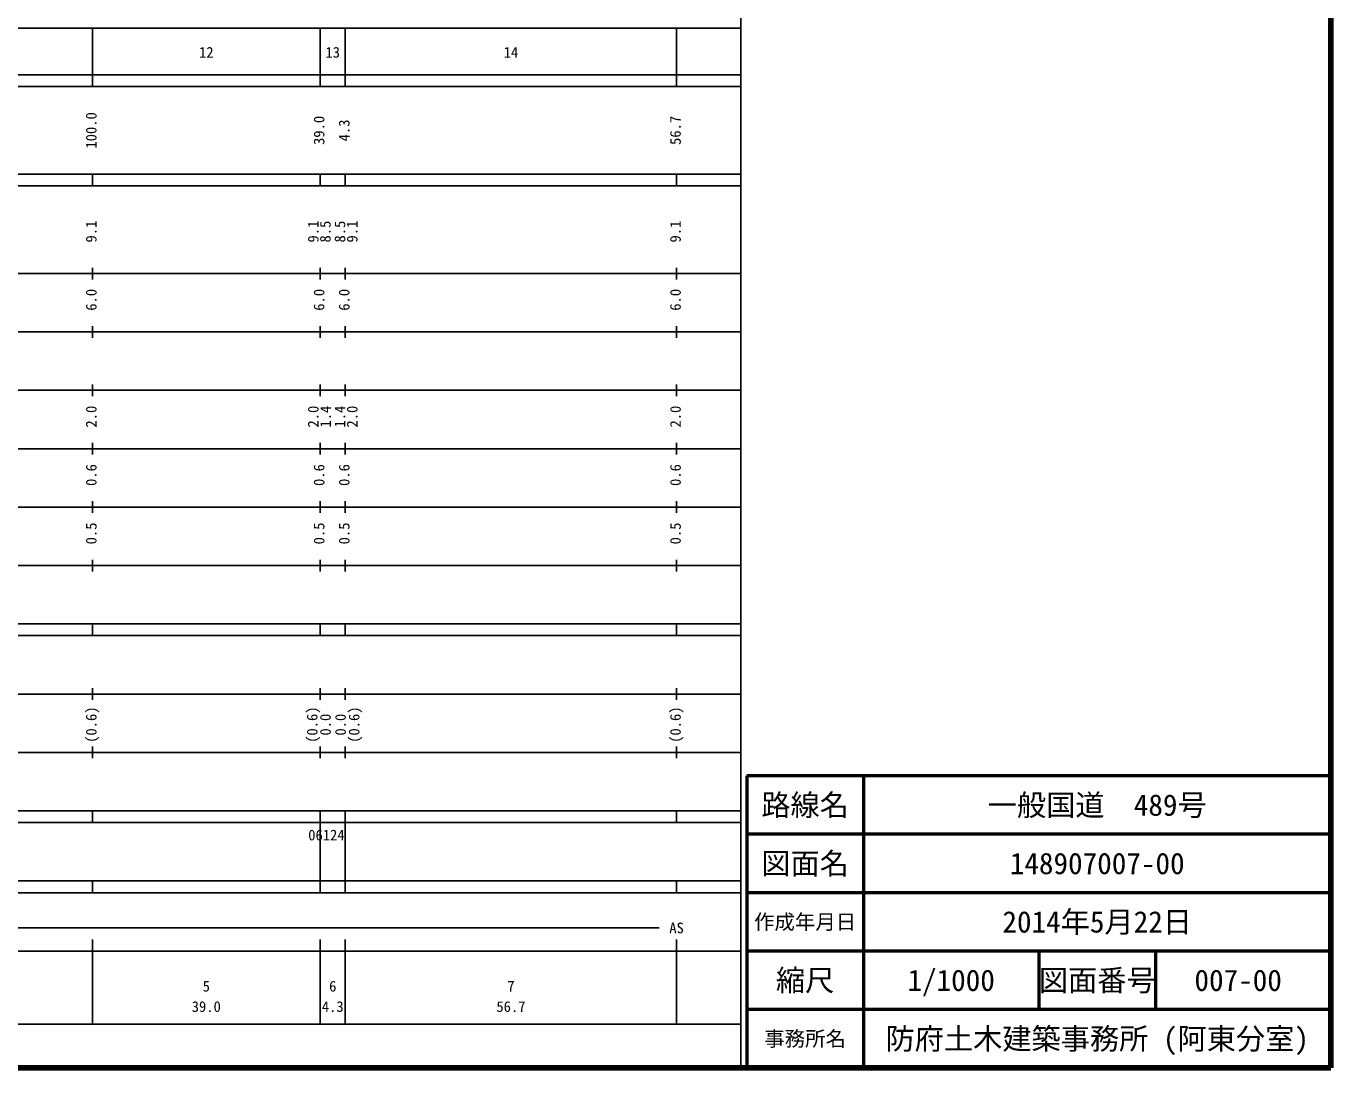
# Model space of a CAD drawing. Units: millimetres on the paper, enlarged 1000 times. Extents: x 40000 to 680000, y 20000 to 380000.
# Drawn here: x 456658 to 680000, y 20000 to 198357 of the extents above; entities that cross this region are included whole.
import ezdxf
from ezdxf.enums import TextEntityAlignment as Align

# ---------------------------------------------------------------- set-up
doc = ezdxf.new("R2010")
doc.units = ezdxf.units.MM
doc.header["$LTSCALE"] = 1000
for name, color, linetype, lineweight in [('M-TTL', 2, 'Continuous', 140), ('M-TTL-BAND', 7, 'Continuous', 25), ('M-TTL-FRAM', 2, 'Continuous', 50), ('M-TTL-LINE', 7, 'Continuous', 50)]:
    doc.layers.add(name, color=color, linetype=linetype, lineweight=lineweight)
doc.layers.add('M-TTL-TXT', color=7, linetype='Continuous')
doc.styles.add('ＭＳ ゴシック', font='')
doc.styles.get('ＭＳ ゴシック').set_extended_font_data('MS Gothic')

msp = doc.modelspace()

# ---------------------------------------------------------------- linework, layer by layer
at = {"layer": 'M-TTL'}
for p, q in [((680000, 20000), (680000, 380000)), ((40000, 20000), (680000, 20000))]:
    msp.add_line(p, q, dxfattribs=at)
at = {"layer": 'M-TTL-BAND'}
for p, q in [((579000, 20000), (579000, 370000)), ((68000, 198000), (579000, 198000)), ((468000, 188000), (468000, 198000)), ((507000, 188000), (507000, 198000)), ((511300, 188000), (511300, 198000)), ((568000, 188000), (568000, 198000)), ((40000, 190000), (579000, 190000)), ((40000, 188000), (579000, 188000)), ((40000, 173000), (579000, 173000)), ((468000, 171000), (468000, 173000)), ((507000, 171000), (507000, 173000)), ((511300, 171000), (511300, 173000)), ((568000, 171000), (568000, 173000)), ((40000, 171000), (579000, 171000)), ((468000, 155000), (468000, 157000)), ((507000, 155000), (507000, 157000)), ((511300, 155000), (511300, 157000)), ((568000, 155000), (568000, 157000)), ((40000, 156000), (579000, 156000)), ((46000, 146000), (579000, 146000)), ((468000, 145000), (468000, 147000)), ((507000, 145000), (507000, 147000)), ((511300, 145000), (511300, 147000)), ((568000, 145000), (568000, 147000)), ((468000, 135000), (468000, 137000)), ((507000, 135000), (507000, 137000)), ((511300, 135000), (511300, 137000)), ((568000, 135000), (568000, 137000)), ((52000, 136000), (579000, 136000)), ((46000, 126000), (579000, 126000)), ((468000, 125000), (468000, 127000)), ((507000, 125000), (507000, 127000)), ((511300, 125000), (511300, 127000)), ((568000, 125000), (568000, 127000)), ((468000, 115000), (468000, 117000)), ((507000, 115000), (507000, 117000)), ((511300, 115000), (511300, 117000)), ((568000, 115000), (568000, 117000)), ((52000, 116000), (579000, 116000)), ((46000, 106000), (579000, 106000)), ((468000, 105000), (468000, 107000)), ((507000, 105000), (507000, 107000)), ((511300, 105000), (511300, 107000)), ((568000, 105000), (568000, 107000)), ((40000, 96000), (579000, 96000)), ((40000, 94000), (579000, 94000)), ((468000, 94000), (468000, 96000)), ((507000, 94000), (507000, 96000)), ((511300, 94000), (511300, 96000)), ((568000, 94000), (568000, 96000)), ((468000, 83000), (468000, 85000)), ((507000, 83000), (507000, 85000)), ((511300, 83000), (511300, 85000)), ((568000, 83000), (568000, 85000)), ((49000, 84000), (579000, 84000)), ((40000, 74000), (579000, 74000)), ((468000, 73000), (468000, 75000)), ((507000, 73000), (507000, 75000)), ((511300, 73000), (511300, 75000)), ((568000, 73000), (568000, 75000)), ((40000, 64000), (579000, 64000)), ((468000, 62000), (468000, 64000)), ((507000, 62000), (507000, 64000)), ((511300, 62000), (511300, 64000)), ((568000, 62000), (568000, 64000)), ((40000, 62000), (579000, 62000)), ((507000, 52000), (507000, 62000)), ((511300, 52000), (511300, 62000)), ((40000, 52000), (579000, 52000)), ((468000, 50000), (468000, 52000)), ((507000, 50000), (507000, 52000)), ((511300, 50000), (511300, 52000)), ((568000, 50000), (568000, 52000)), ((40000, 50000), (579000, 50000)), ((71000, 44000), (565000, 44000)), ((468000, 27500), (468000, 42000)), ((507000, 27500), (507000, 42000)), ((511300, 27500), (511300, 42000)), ((568000, 27500), (568000, 42000)), ((40000, 40000), (579000, 40000)), ((68000, 27500), (579000, 27500))]:
    msp.add_line(p, q, dxfattribs=at)
at = {"layer": 'M-TTL-FRAM'}
for p, q in [((680000, 70000), (580000, 70000)), ((580000, 70000), (580000, 20000))]:
    msp.add_line(p, q, dxfattribs=at)
at = {"layer": 'M-TTL-LINE'}
for p, q in [((600000, 70000), (600000, 20000)), ((680000, 60000), (580000, 60000)), ((680000, 50000), (580000, 50000)), ((680000, 40000), (580000, 40000)), ((630000, 40000), (630000, 30000)), ((650000, 40000), (650000, 30000)), ((680000, 30000), (580000, 30000))]:
    msp.add_line(p, q, dxfattribs=at)

# ---------------------------------------------------------------- texts
at = {"layer": 'M-TTL-BAND', "style": 'ＭＳ ゴシック'}
for s, p in [('12', (487500, 192405)), ('13', (509150, 192405)), ('14', (539650, 192405)), ('AS', (568000, 42500)), ('5', (487500, 32523)), ('6', (509150, 32523)), ('7', (539650, 32523)), ('39.0', (487500, 29033)), ('4.3', (509150, 29033)), ('56.7', (539650, 29033))]:
    msp.add_text(s, height=1833, dxfattribs=at).set_placement(p, align=Align.BOTTOM_CENTER)
for s, p in [('100.0', (469266, 180500)), ('39.0', (508266, 180500)), ('4.3', (512566, 180500)), ('56.7', (569266, 180500)), ('9.1', (469266, 163174)), ('9.1', (507266, 163174)), ('8.5', (509335, 163174)), ('8.5', (511843, 163174)), ('9.1', (513936, 163174)), ('9.1', (569266, 163174)), ('6.0', (469266, 151500)), ('6.0', (508266, 151500)), ('6.0', (512566, 151500)), ('6.0', (569266, 151500)), ('2.0', (469266, 131500)), ('2.0', (507266, 131500)), ('1.4', (509384, 131500)), ('1.4', (511838, 131500)), ('2.0', (513936, 131500)), ('2.0', (569266, 131500)), ('0.6', (469266, 121500)), ('0.6', (508266, 121500)), ('0.6', (512566, 121500)), ('0.6', (569266, 121500)), ('0.5', (469266, 111500)), ('0.5', (508266, 111500)), ('0.5', (512566, 111500)), ('0.5', (569266, 111500)), ('(0.6)', (469266, 78764)), ('(0.6)', (507080, 78764)), ('0.0', (509353, 78764)), ('0.0', (511935, 78764)), ('(0.6)', (514261, 78764)), ('(0.6)', (569266, 78764))]:
    msp.add_text(s, height=1833, rotation=90, dxfattribs=at).set_placement(p, align=Align.BOTTOM_CENTER)
msp.add_text('06124', height=1833, dxfattribs=at).set_placement((504948, 58405), align=Align.BOTTOM_LEFT)
at = {"layer": 'M-TTL-TXT', "style": 'ＭＳ ゴシック'}
for s, height, p in [('路線名', 3666, (590000, 65000)), ('路線名', 3666, (590000, 65000)), ('一般国道\u3000489号', 3666, (640000, 65000)), ('図面名', 3666, (590000, 55000)), ('図面名', 3666, (590000, 55000)), ('148907007-00', 3666, (640000, 55000)), ('2014年5月22日', 3666, (640000, 45000)), ('作成年月日', 2566, (590000, 45000)), ('作成年月日', 2566, (590000, 45000)), ('縮尺', 3666, (590000, 35000)), ('縮尺', 3666, (590000, 35000)), ('1/1000', 3666, (615000, 35000)), ('図面番号', 3666, (640000, 35000)), ('図面番号', 3666, (640000, 35000)), ('007-00', 3666, (664125, 35000)), ('防府土木建築事務所 (阿東分室)', 3666, (640000, 25000)), ('事務所名', 2566, (590000, 25000)), ('事務所名', 2566, (590000, 25000))]:
    msp.add_text(s, height=height, dxfattribs=at).set_placement(p, align=Align.MIDDLE_CENTER)

doc.saveas('drawing.dxf')
